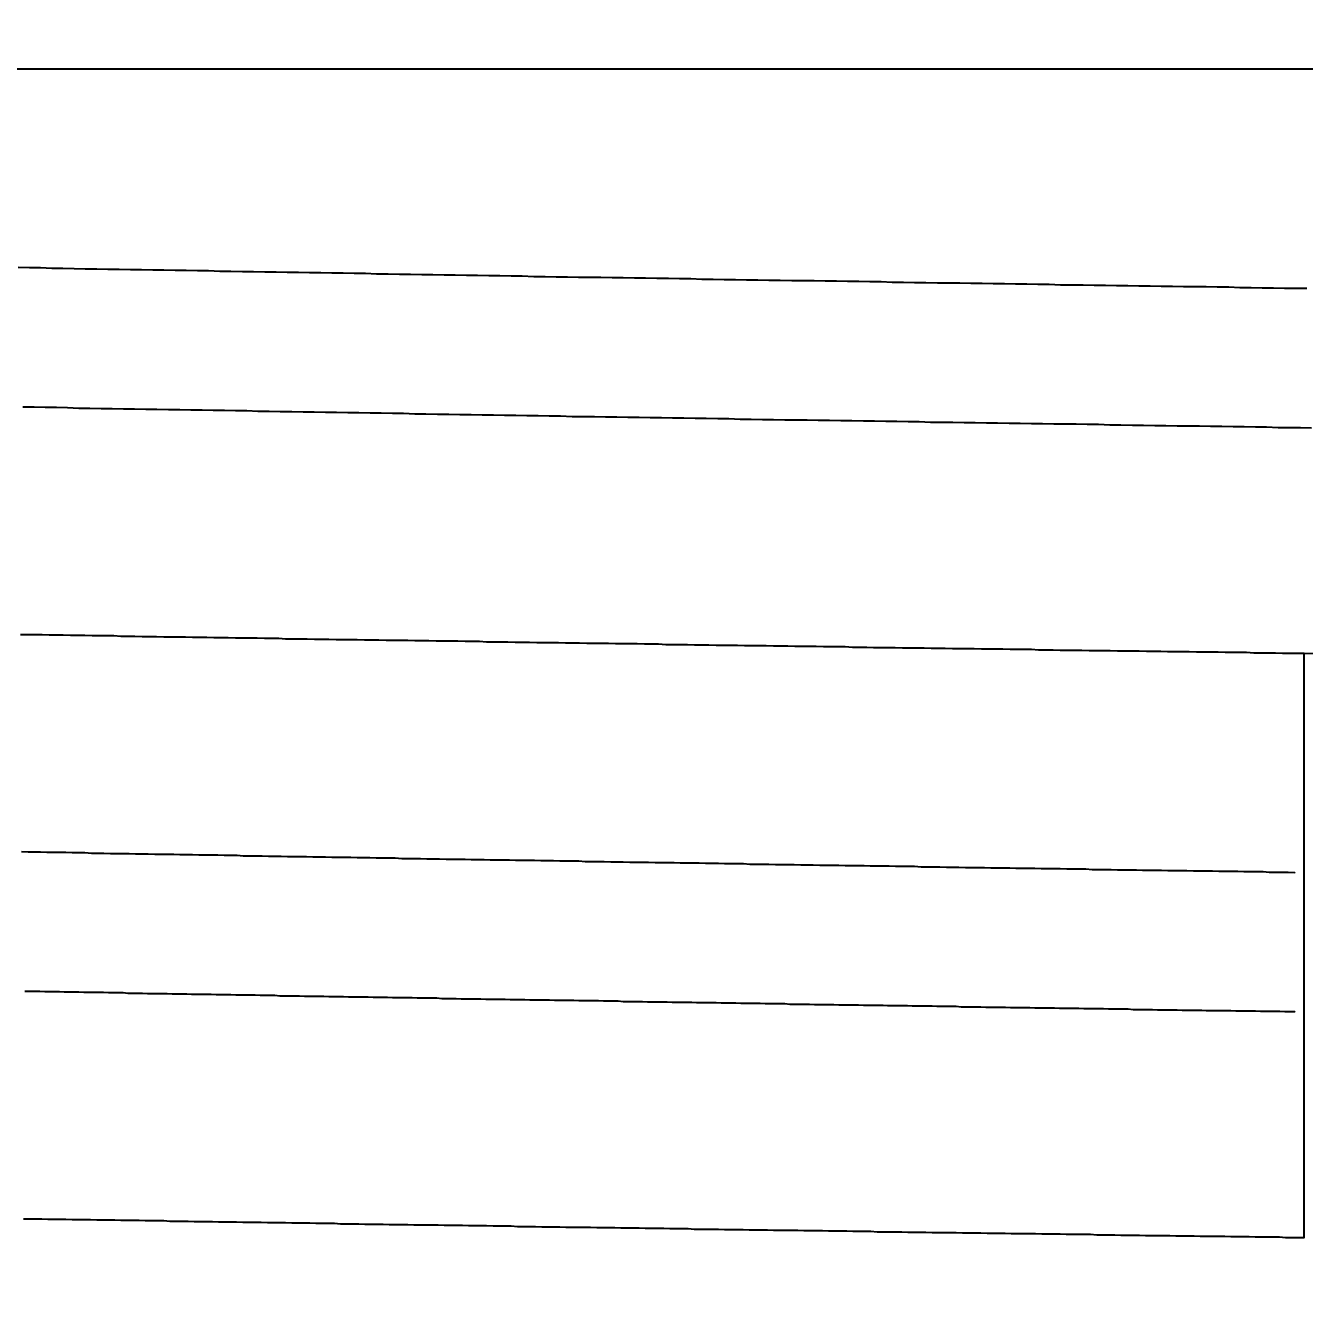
# Model space of a CAD drawing. Header units: millimetres. Extents: x 0 to 5600, y -67 to 2530.
# Drawn here: x 4132.578 to 4135.949, y 1493.225 to 1496.619 of the extents above; entities that cross this region are included whole.
import ezdxf

# ---------------------------------------------------------------- set-up
doc = ezdxf.new("R2010")
doc.units = ezdxf.units.MM
doc.layers.add('내부선 및 부속', color=4, linetype='Continuous')
doc.layers.add('치수선', color=7, linetype='Continuous')
doc.styles.add('____', font='')
doc.styles.get('____').set_extended_font_data('굴림')
doc.dimstyles.new('MSADIM', dxfattribs={"dimtxt": 33, "dimasz": 17, "dimexe": 10, "dimexo": 7.5, "dimgap": 10, "dimtad": 0, "dimtih": 1, "dimtoh": 1, "dimdec": 0, "dimzin": 1, "dimdsep": 46, "dimtxsty": '____', "dimcen": 11.25, "dimadec": 0, "dimazin": 0, "dimtfac": 1, "dimtdec": 0, "dimtix": 1, "dimtmove": 0, "dimatfit": 3, "dimfxl": 1, "dimtolj": 1, "dimtzin": 1, "dimarcsym": 0})

# ---------------------------------------------------------------- blocks, each defined once
blk = doc.blocks.new('*D6')
at = {"layer": '치수선', "color": 0, "linetype": 'Continuous', "lineweight": -2, "transparency": 16777216}
for p, q in [((4756.2135, 1571.0221), (4756.2135, 1227.9146)), ((4056.2135, 1376.0221), (4056.2135, 1227.9146)), ((4073.2135, 1237.9146), (4369.083, 1237.9146)), ((4739.2135, 1237.9146), (4443.344, 1237.9146))]:
    blk.add_line(p, q, dxfattribs=at)
at = {"layer": '치수선', "color": 0, "linetype": 'Continuous', "transparency": 16777216}
for points in [[(4073.2135, 1240.7479), (4073.2135, 1235.0813), (4056.2135, 1237.9146)], [(4739.2135, 1240.7479), (4739.2135, 1235.0813), (4756.2135, 1237.9146)]]:
    blk.add_solid(points, dxfattribs=at)
at = {"layer": '치수선', "color": 0, "linetype": 'Continuous', "transparency": 16777216, "insert": (4406.2135, 1237.9146), "char_height": 25, "attachment_point": 5, "style": '____'}
blk.add_mtext('\\A1;700', dxfattribs=at)

msp = doc.modelspace()

# ---------------------------------------------------------------- linework, layer by layer
at = {"layer": '내부선 및 부속', "linetype": 'Continuous'}
for p, q in [((4167.1123, 1496.5045), (4125.3147, 1496.5045)), ((4135.948, 1493.4248), (4135.948, 1494.9647))]:
    msp.add_line(p, q, dxfattribs=at)
at = {"layer": '내부선 및 부속', "linetype": 'Continuous', "flags": 128}
for points in [[(4132.5584, 1495.9821), (4132.5884, 1495.9811), (4132.6174, 1495.9811), (4132.6474, 1495.9801), (4132.6764, 1495.9801), (4132.7064, 1495.9791), (4132.7354, 1495.9781), (4132.7654, 1495.9781), (4132.7654, 1495.9781), (4132.7944, 1495.9771), (4132.8244, 1495.9771), (4132.8544, 1495.9761), (4132.8834, 1495.9761), (4132.9134, 1495.9751), (4132.9424, 1495.9751), (4132.9724, 1495.9741), (4133.0014, 1495.9741), (4133.0314, 1495.9731), (4133.0604, 1495.9731), (4133.0904, 1495.9721), (4133.1194, 1495.9721), (4133.1494, 1495.9711), (4133.1784, 1495.9711), (4133.2084, 1495.9701), (4133.2384, 1495.9701), (4133.2674, 1495.9691), (4133.2974, 1495.9691), (4133.3264, 1495.9681), (4133.3564, 1495.9681), (4133.3854, 1495.9671), (4133.4154, 1495.9671), (4133.4444, 1495.9661), (4133.4744, 1495.9661), (4133.5034, 1495.9651), (4133.5334, 1495.9651), (4133.5634, 1495.9641), (4133.5924, 1495.9641), (4133.6224, 1495.9631), (4133.6514, 1495.9631), (4133.6814, 1495.9621), (4133.7104, 1495.9621), (4133.7404, 1495.9611), (4133.7694, 1495.9611), (4133.7994, 1495.9601), (4133.8284, 1495.9601), (4133.8584, 1495.9591), (4133.8874, 1495.9591), (4133.9174, 1495.9581), (4133.9474, 1495.9581), (4133.9764, 1495.9571), (4134.0064, 1495.9571), (4134.0354, 1495.9561), (4134.0654, 1495.9561), (4134.0944, 1495.9561), (4134.1244, 1495.9551), (4134.1534, 1495.9551), (4134.1834, 1495.9541), (4134.2124, 1495.9541), (4134.2424, 1495.9531), (4134.2724, 1495.9531), (4134.3014, 1495.9521), (4134.3314, 1495.9521), (4134.3604, 1495.9511), (4134.3904, 1495.9511), (4134.4194, 1495.9501), (4134.4494, 1495.9501), (4134.4784, 1495.9491), (4134.5084, 1495.9491), (4134.5374, 1495.9481), (4134.5674, 1495.9481), (4134.5974, 1495.9471), (4134.6264, 1495.9471), (4134.6564, 1495.9471), (4134.6854, 1495.9461), (4134.7154, 1495.9461), (4134.7444, 1495.9451), (4134.7744, 1495.9451), (4134.8034, 1495.9441), (4134.8334, 1495.9441), (4134.8624, 1495.9431), (4134.8924, 1495.9431), (4134.9214, 1495.9421), (4134.9514, 1495.9421), (4134.9814, 1495.9411), (4135.0104, 1495.9411), (4135.0404, 1495.9411), (4135.0694, 1495.9401), (4135.0994, 1495.9401), (4135.1284, 1495.9391), (4135.1584, 1495.9391), (4135.1874, 1495.9381), (4135.2174, 1495.9381), (4135.2464, 1495.9371), (4135.2764, 1495.9371), (4135.3064, 1495.9361), (4135.3354, 1495.9361), (4135.3654, 1495.9361), (4135.3944, 1495.9351), (4135.4244, 1495.9351), (4135.4534, 1495.9341), (4135.4834, 1495.9341), (4135.5124, 1495.9331), (4135.5424, 1495.9331), (4135.5714, 1495.9321), (4135.6014, 1495.9321), (4135.6304, 1495.9311), (4135.6604, 1495.9311), (4135.6904, 1495.9311), (4135.7194, 1495.9301), (4135.7194, 1495.9301), (4135.7494, 1495.9301), (4135.7784, 1495.9291), (4135.8084, 1495.9291), (4135.8374, 1495.9281), (4135.8674, 1495.9281), (4135.8964, 1495.9271), (4135.9264, 1495.9271), (4135.9554, 1495.9271)], [(4132.5704, 1495.6141), (4132.6004, 1495.6141), (4132.6294, 1495.6131), (4132.6594, 1495.6131), (4132.6884, 1495.6121), (4132.7184, 1495.6111), (4132.7474, 1495.6111), (4132.7474, 1495.6111), (4132.7774, 1495.6101), (4132.8064, 1495.6101), (4132.8364, 1495.6091), (4132.8654, 1495.6091), (4132.8954, 1495.6081), (4132.9244, 1495.6081), (4132.9544, 1495.6071), (4132.9844, 1495.6071), (4133.0134, 1495.6061), (4133.0434, 1495.6061), (4133.0724, 1495.6051), (4133.1024, 1495.6051), (4133.1314, 1495.6041), (4133.1614, 1495.6041), (4133.1904, 1495.6031), (4133.2204, 1495.6031), (4133.2494, 1495.6021), (4133.2794, 1495.6021), (4133.3094, 1495.6011), (4133.3384, 1495.6011), (4133.3684, 1495.6001), (4133.3974, 1495.6001), (4133.4274, 1495.5991), (4133.4564, 1495.5991), (4133.4864, 1495.5981), (4133.5154, 1495.5981), (4133.5454, 1495.5971), (4133.5744, 1495.5971), (4133.6044, 1495.5961), (4133.6334, 1495.5961), (4133.6634, 1495.5951), (4133.6934, 1495.5951), (4133.7224, 1495.5941), (4133.7524, 1495.5941), (4133.7814, 1495.5931), (4133.8114, 1495.5931), (4133.8404, 1495.5921), (4133.8704, 1495.5921), (4133.8994, 1495.5911), (4133.9294, 1495.5911), (4133.9584, 1495.5901), (4133.9884, 1495.5901), (4134.0184, 1495.5891), (4134.0474, 1495.5891), (4134.0774, 1495.5891), (4134.1064, 1495.5881), (4134.1364, 1495.5881), (4134.1654, 1495.5871), (4134.1954, 1495.5871), (4134.2244, 1495.5861), (4134.2544, 1495.5861), (4134.2834, 1495.5851), (4134.3134, 1495.5851), (4134.3434, 1495.5841), (4134.3724, 1495.5841), (4134.4024, 1495.5831), (4134.4314, 1495.5831), (4134.4614, 1495.5821), (4134.4904, 1495.5821), (4134.5204, 1495.5811), (4134.5494, 1495.5811), (4134.5794, 1495.5801), (4134.6084, 1495.5801), (4134.6384, 1495.5801), (4134.6674, 1495.5791), (4134.6974, 1495.5791), (4134.7274, 1495.5781), (4134.7564, 1495.5781), (4134.7864, 1495.5771), (4134.8154, 1495.5771), (4134.8454, 1495.5761), (4134.8744, 1495.5761), (4134.9044, 1495.5751), (4134.9334, 1495.5751), (4134.9634, 1495.5741), (4134.9924, 1495.5741), (4135.0224, 1495.5741), (4135.0524, 1495.5731), (4135.0814, 1495.5731), (4135.1114, 1495.5721), (4135.1404, 1495.5721), (4135.1704, 1495.5711), (4135.1994, 1495.5711), (4135.2294, 1495.5701), (4135.2584, 1495.5701), (4135.2884, 1495.5691), (4135.3174, 1495.5691), (4135.3474, 1495.5691), (4135.3764, 1495.5681), (4135.4064, 1495.5681), (4135.4364, 1495.5671), (4135.4654, 1495.5671), (4135.4954, 1495.5661), (4135.5244, 1495.5661), (4135.5544, 1495.5651), (4135.5834, 1495.5651), (4135.6134, 1495.5641), (4135.6424, 1495.5641), (4135.6724, 1495.5641), (4135.7014, 1495.5631), (4135.7014, 1495.5631), (4135.7314, 1495.5631), (4135.7614, 1495.5621), (4135.7904, 1495.5621), (4135.8204, 1495.5611), (4135.8494, 1495.5611), (4135.8794, 1495.5601), (4135.9084, 1495.5601), (4135.9384, 1495.5601), (4135.9674, 1495.5591)], [(4132.5644, 1495.0141), (4132.5834, 1495.0141), (4132.6024, 1495.0141), (4132.6214, 1495.0141), (4132.6404, 1495.0131), (4132.6594, 1495.0131), (4132.6774, 1495.0131), (4132.6964, 1495.0121), (4132.7154, 1495.0121), (4132.7344, 1495.0121), (4132.7534, 1495.0111), (4132.7724, 1495.0111), (4132.7914, 1495.0111), (4132.8104, 1495.0111), (4132.8294, 1495.0101), (4132.8484, 1495.0101), (4132.8664, 1495.0101), (4132.8854, 1495.0091), (4132.9044, 1495.0091), (4132.9234, 1495.0091), (4132.9424, 1495.0081), (4132.9614, 1495.0081), (4132.9804, 1495.0081), (4132.9994, 1495.0081), (4133.0184, 1495.0071), (4133.0374, 1495.0071), (4133.0554, 1495.0071), (4133.0744, 1495.0061), (4133.0934, 1495.0061), (4133.1124, 1495.0061), (4133.1314, 1495.0051), (4133.1504, 1495.0051), (4133.1694, 1495.0051), (4133.1884, 1495.0051), (4133.2074, 1495.0041), (4133.2264, 1495.0041), (4133.2454, 1495.0041), (4133.2454, 1495.0041), (4133.2634, 1495.0031), (4133.2824, 1495.0031), (4133.3014, 1495.0031), (4133.3204, 1495.0031), (4133.3394, 1495.0021), (4133.3584, 1495.0021), (4133.3774, 1495.0021), (4133.3964, 1495.0011), (4133.4154, 1495.0011), (4133.4344, 1495.0011), (4133.4524, 1495.0011), (4133.4714, 1495.0001), (4133.4904, 1495.0001), (4133.5094, 1495.0001), (4133.5284, 1494.9991), (4133.5474, 1494.9991), (4133.5664, 1494.9991), (4133.5854, 1494.9991), (4133.6044, 1494.9981), (4133.6234, 1494.9981), (4133.6414, 1494.9981), (4133.6604, 1494.9971), (4133.6794, 1494.9971), (4133.6984, 1494.9971), (4133.7174, 1494.9971), (4133.7364, 1494.9961), (4133.7554, 1494.9961), (4133.7744, 1494.9961), (4133.7934, 1494.9951), (4133.8124, 1494.9951), (4133.8304, 1494.9951), (4133.8494, 1494.9951), (4133.8684, 1494.9941), (4133.8874, 1494.9941), (4133.9064, 1494.9941), (4133.9254, 1494.9931), (4133.9444, 1494.9931), (4133.9634, 1494.9931), (4133.9824, 1494.9931), (4134.0014, 1494.9921), (4134.0204, 1494.9921), (4134.0384, 1494.9921), (4134.0574, 1494.9911), (4134.0764, 1494.9911), (4134.0954, 1494.9911), (4134.1144, 1494.9911), (4134.1334, 1494.9901), (4134.1524, 1494.9901), (4134.1714, 1494.9901), (4134.1904, 1494.9901), (4134.2094, 1494.9891), (4134.2274, 1494.9891), (4134.2464, 1494.9891), (4134.2654, 1494.9881), (4134.2844, 1494.9881), (4134.3034, 1494.9881), (4134.3224, 1494.9881), (4134.3414, 1494.9871), (4134.3604, 1494.9871), (4134.3794, 1494.9871), (4134.3984, 1494.9861), (4134.4164, 1494.9861), (4134.4354, 1494.9861), (4134.4544, 1494.9861), (4134.4734, 1494.9851), (4134.4924, 1494.9851), (4134.5114, 1494.9851), (4134.5304, 1494.9851), (4134.5494, 1494.9841), (4134.5684, 1494.9841), (4134.5874, 1494.9841), (4134.6054, 1494.9831), (4134.6244, 1494.9831), (4134.6434, 1494.9831), (4134.6624, 1494.9831), (4134.6814, 1494.9821), (4134.7004, 1494.9821), (4134.7194, 1494.9821), (4134.7384, 1494.9821), (4134.7574, 1494.9811), (4134.7764, 1494.9811), (4134.7954, 1494.9811), (4134.8134, 1494.9801), (4134.8324, 1494.9801), (4134.8514, 1494.9801), (4134.8704, 1494.9801), (4134.8894, 1494.9791), (4134.9084, 1494.9791), (4134.9274, 1494.9791), (4134.9464, 1494.9791), (4134.9654, 1494.9781), (4134.9844, 1494.9781), (4135.0024, 1494.9781), (4135.0214, 1494.9771), (4135.0404, 1494.9771), (4135.0594, 1494.9771), (4135.0784, 1494.9771), (4135.0974, 1494.9761), (4135.1164, 1494.9761), (4135.1354, 1494.9761), (4135.1354, 1494.9761), (4135.1544, 1494.9761), (4135.1734, 1494.9751), (4135.1914, 1494.9751), (4135.2104, 1494.9751), (4135.2294, 1494.9751), (4135.2484, 1494.9741), (4135.2674, 1494.9741), (4135.2864, 1494.9741), (4135.3054, 1494.9731), (4135.3244, 1494.9731), (4135.3434, 1494.9731), (4135.3624, 1494.9731), (4135.3814, 1494.9721), (4135.3994, 1494.9721), (4135.4184, 1494.9721), (4135.4374, 1494.9721), (4135.4564, 1494.9711), (4135.4754, 1494.9711), (4135.4944, 1494.9711), (4135.5134, 1494.9711), (4135.5324, 1494.9701), (4135.5514, 1494.9701), (4135.5704, 1494.9701), (4135.5884, 1494.9691), (4135.6074, 1494.9691), (4135.6264, 1494.9691), (4135.6454, 1494.9691), (4135.6644, 1494.9681), (4135.6834, 1494.9681), (4135.7024, 1494.9681), (4135.7214, 1494.9681), (4135.7404, 1494.9671), (4135.7594, 1494.9671), (4135.7774, 1494.9671), (4135.7964, 1494.9671), (4135.8154, 1494.9661), (4135.8344, 1494.9661), (4135.8534, 1494.9661), (4135.8724, 1494.9661), (4135.8914, 1494.9651), (4135.9104, 1494.9651), (4135.9294, 1494.9651), (4135.9484, 1494.9651), (4135.9484, 1494.9651)], [(4132.5674, 1494.4421), (4132.5844, 1494.4411), (4132.6004, 1494.4411), (4132.6174, 1494.4411), (4132.6344, 1494.4401), (4132.6504, 1494.4401), (4132.6674, 1494.4401), (4132.6844, 1494.4401), (4132.7004, 1494.4391), (4132.7174, 1494.4391), (4132.7344, 1494.4391), (4132.7514, 1494.4381), (4132.7674, 1494.4381), (4132.7844, 1494.4381), (4132.8014, 1494.4371), (4132.8174, 1494.4371), (4132.8344, 1494.4371), (4132.8514, 1494.4371), (4132.8674, 1494.4361), (4132.8844, 1494.4361), (4132.9014, 1494.4361), (4132.9184, 1494.4351), (4132.9344, 1494.4351), (4132.9514, 1494.4351), (4132.9684, 1494.4351), (4132.9844, 1494.4341), (4133.0014, 1494.4341), (4133.0184, 1494.4341), (4133.0344, 1494.4331), (4133.0514, 1494.4331), (4133.0684, 1494.4331), (4133.0844, 1494.4331), (4133.1014, 1494.4321), (4133.1184, 1494.4321), (4133.1354, 1494.4321), (4133.1514, 1494.4311), (4133.1684, 1494.4311), (4133.1854, 1494.4311), (4133.2014, 1494.4311), (4133.2184, 1494.4301), (4133.2354, 1494.4301), (4133.2514, 1494.4301), (4133.2684, 1494.4291), (4133.2854, 1494.4291), (4133.3024, 1494.4291), (4133.3184, 1494.4291), (4133.3354, 1494.4281), (4133.3524, 1494.4281), (4133.3684, 1494.4281), (4133.3854, 1494.4271), (4133.4024, 1494.4271), (4133.4184, 1494.4271), (4133.4354, 1494.4271), (4133.4524, 1494.4261), (4133.4694, 1494.4261), (4133.4854, 1494.4261), (4133.5024, 1494.4251), (4133.5194, 1494.4251), (4133.5354, 1494.4251), (4133.5354, 1494.4251), (4133.5524, 1494.4251), (4133.5694, 1494.4241), (4133.5854, 1494.4241), (4133.6024, 1494.4241), (4133.6194, 1494.4241), (4133.6354, 1494.4231), (4133.6524, 1494.4231), (4133.6694, 1494.4231), (4133.6864, 1494.4221), (4133.7024, 1494.4221), (4133.7194, 1494.4221), (4133.7364, 1494.4221), (4133.7524, 1494.4211), (4133.7694, 1494.4211), (4133.7864, 1494.4211), (4133.8024, 1494.4201), (4133.8194, 1494.4201), (4133.8364, 1494.4201), (4133.8534, 1494.4201), (4133.8694, 1494.4191), (4133.8864, 1494.4191), (4133.9034, 1494.4191), (4133.9194, 1494.4191), (4133.9364, 1494.4181), (4133.9534, 1494.4181), (4133.9694, 1494.4181), (4133.9864, 1494.4171), (4134.0034, 1494.4171), (4134.0204, 1494.4171), (4134.0364, 1494.4171), (4134.0534, 1494.4161), (4134.0704, 1494.4161), (4134.0864, 1494.4161), (4134.1034, 1494.4161), (4134.1204, 1494.4151), (4134.1364, 1494.4151), (4134.1534, 1494.4151), (4134.1704, 1494.4141), (4134.1874, 1494.4141), (4134.2034, 1494.4141), (4134.2204, 1494.4141), (4134.2374, 1494.4131), (4134.2534, 1494.4131), (4134.2704, 1494.4131), (4134.2874, 1494.4131), (4134.3034, 1494.4121), (4134.3204, 1494.4121), (4134.3374, 1494.4121), (4134.3534, 1494.4121), (4134.3704, 1494.4111), (4134.3874, 1494.4111), (4134.4044, 1494.4111), (4134.4204, 1494.4101), (4134.4374, 1494.4101), (4134.4544, 1494.4101), (4134.4704, 1494.4101), (4134.4874, 1494.4091), (4134.5044, 1494.4091), (4134.5204, 1494.4091), (4134.5374, 1494.4091), (4134.5544, 1494.4081), (4134.5714, 1494.4081), (4134.5874, 1494.4081), (4134.6044, 1494.4081), (4134.6214, 1494.4071), (4134.6374, 1494.4071), (4134.6544, 1494.4071), (4134.6714, 1494.4061), (4134.6874, 1494.4061), (4134.7044, 1494.4061), (4134.7214, 1494.4061), (4134.7384, 1494.4051), (4134.7544, 1494.4051), (4134.7714, 1494.4051), (4134.7884, 1494.4051), (4134.8044, 1494.4041), (4134.8214, 1494.4041), (4134.8384, 1494.4041), (4134.8544, 1494.4041), (4134.8714, 1494.4031), (4134.8884, 1494.4031), (4134.9054, 1494.4031), (4134.9214, 1494.4031), (4134.9384, 1494.4021), (4134.9554, 1494.4021), (4134.9714, 1494.4021), (4134.9884, 1494.4021), (4135.0054, 1494.4011), (4135.0214, 1494.4011), (4135.0384, 1494.4011), (4135.0554, 1494.4001), (4135.0714, 1494.4001), (4135.0884, 1494.4001), (4135.1054, 1494.4001), (4135.1224, 1494.3991), (4135.1384, 1494.3991), (4135.1554, 1494.3991), (4135.1724, 1494.3991), (4135.1884, 1494.3981), (4135.2054, 1494.3981), (4135.2054, 1494.3981), (4135.2224, 1494.3981), (4135.2384, 1494.3981), (4135.2554, 1494.3971), (4135.2724, 1494.3971), (4135.2894, 1494.3971), (4135.3054, 1494.3971), (4135.3224, 1494.3961), (4135.3394, 1494.3961), (4135.3554, 1494.3961), (4135.3724, 1494.3961), (4135.3894, 1494.3951), (4135.4054, 1494.3951), (4135.4224, 1494.3951), (4135.4394, 1494.3951), (4135.4564, 1494.3941), (4135.4724, 1494.3941), (4135.4894, 1494.3941), (4135.5064, 1494.3941), (4135.5224, 1494.3931), (4135.5394, 1494.3931), (4135.5564, 1494.3931), (4135.5724, 1494.3931), (4135.5894, 1494.3921), (4135.6064, 1494.3921), (4135.6234, 1494.3921), (4135.6394, 1494.3921), (4135.6564, 1494.3911), (4135.6734, 1494.3911), (4135.6894, 1494.3911), (4135.7064, 1494.3911), (4135.7234, 1494.3901), (4135.7394, 1494.3901), (4135.7564, 1494.3901), (4135.7734, 1494.3901), (4135.7894, 1494.3891), (4135.8064, 1494.3891), (4135.8234, 1494.3891), (4135.8404, 1494.3891), (4135.8564, 1494.3881), (4135.8734, 1494.3881), (4135.8904, 1494.3881), (4135.9064, 1494.3881), (4135.9234, 1494.3871), (4135.9234, 1494.3871)], [(4132.5764, 1494.0741), (4132.5894, 1494.0741), (4132.6024, 1494.0741), (4132.6154, 1494.0741), (4132.6284, 1494.0731), (4132.6414, 1494.0731), (4132.6544, 1494.0731), (4132.6674, 1494.0731), (4132.6794, 1494.0721), (4132.6924, 1494.0721), (4132.7054, 1494.0721), (4132.7184, 1494.0721), (4132.7314, 1494.0711), (4132.7444, 1494.0711), (4132.7574, 1494.0711), (4132.7704, 1494.0711), (4132.7834, 1494.0711), (4132.7964, 1494.0701), (4132.8094, 1494.0701), (4132.8224, 1494.0701), (4132.8354, 1494.0701), (4132.8474, 1494.0691), (4132.8604, 1494.0691), (4132.8734, 1494.0691), (4132.8864, 1494.0691), (4132.8994, 1494.0681), (4132.9124, 1494.0681), (4132.9254, 1494.0681), (4132.9384, 1494.0681), (4132.9514, 1494.0681), (4132.9644, 1494.0671), (4132.9774, 1494.0671), (4132.9904, 1494.0671), (4133.0034, 1494.0671), (4133.0154, 1494.0661), (4133.0284, 1494.0661), (4133.0414, 1494.0661), (4133.0544, 1494.0661), (4133.0674, 1494.0661), (4133.0804, 1494.0651), (4133.0934, 1494.0651), (4133.1064, 1494.0651), (4133.1194, 1494.0651), (4133.1324, 1494.0641), (4133.1454, 1494.0641), (4133.1584, 1494.0641), (4133.1714, 1494.0641), (4133.1834, 1494.0641), (4133.1964, 1494.0631), (4133.2094, 1494.0631), (4133.2224, 1494.0631), (4133.2354, 1494.0631), (4133.2484, 1494.0621), (4133.2614, 1494.0621), (4133.2744, 1494.0621), (4133.2874, 1494.0621), (4133.3004, 1494.0621), (4133.3004, 1494.0621), (4133.3134, 1494.0611), (4133.3264, 1494.0611), (4133.3394, 1494.0611), (4133.3514, 1494.0611), (4133.3644, 1494.0611), (4133.3774, 1494.0601), (4133.3904, 1494.0601), (4133.4034, 1494.0601), (4133.4164, 1494.0601), (4133.4294, 1494.0591), (4133.4424, 1494.0591), (4133.4554, 1494.0591), (4133.4684, 1494.0591), (4133.4814, 1494.0591), (4133.4944, 1494.0581), (4133.5074, 1494.0581), (4133.5194, 1494.0581), (4133.5324, 1494.0581), (4133.5454, 1494.0571), (4133.5584, 1494.0571), (4133.5714, 1494.0571), (4133.5844, 1494.0571), (4133.5974, 1494.0571), (4133.6104, 1494.0561), (4133.6234, 1494.0561), (4133.6364, 1494.0561), (4133.6494, 1494.0561), (4133.6624, 1494.0561), (4133.6754, 1494.0551), (4133.6874, 1494.0551), (4133.7004, 1494.0551), (4133.7134, 1494.0551), (4133.7264, 1494.0541), (4133.7394, 1494.0541), (4133.7524, 1494.0541), (4133.7654, 1494.0541), (4133.7784, 1494.0541), (4133.7914, 1494.0531), (4133.8044, 1494.0531), (4133.8174, 1494.0531), (4133.8304, 1494.0531), (4133.8424, 1494.0531), (4133.8554, 1494.0521), (4133.8684, 1494.0521), (4133.8814, 1494.0521), (4133.8944, 1494.0521), (4133.9074, 1494.0511), (4133.9204, 1494.0511), (4133.9334, 1494.0511), (4133.9464, 1494.0511), (4133.9594, 1494.0511), (4133.9724, 1494.0501), (4133.9854, 1494.0501), (4133.9984, 1494.0501), (4134.0104, 1494.0501), (4134.0234, 1494.0501), (4134.0364, 1494.0491), (4134.0494, 1494.0491), (4134.0624, 1494.0491), (4134.0754, 1494.0491), (4134.0884, 1494.0491), (4134.1014, 1494.0481), (4134.1144, 1494.0481), (4134.1274, 1494.0481), (4134.1404, 1494.0481), (4134.1534, 1494.0471), (4134.1664, 1494.0471), (4134.1784, 1494.0471), (4134.1914, 1494.0471), (4134.2044, 1494.0471), (4134.2174, 1494.0461), (4134.2304, 1494.0461), (4134.2434, 1494.0461), (4134.2564, 1494.0461), (4134.2694, 1494.0461), (4134.2824, 1494.0451), (4134.2954, 1494.0451), (4134.3084, 1494.0451), (4134.3214, 1494.0451), (4134.3344, 1494.0451), (4134.3464, 1494.0441), (4134.3594, 1494.0441), (4134.3724, 1494.0441), (4134.3854, 1494.0441), (4134.3984, 1494.0441), (4134.4114, 1494.0431), (4134.4244, 1494.0431), (4134.4374, 1494.0431), (4134.4504, 1494.0431), (4134.4634, 1494.0421), (4134.4764, 1494.0421), (4134.4894, 1494.0421), (4134.5024, 1494.0421), (4134.5144, 1494.0421), (4134.5274, 1494.0411), (4134.5404, 1494.0411), (4134.5534, 1494.0411), (4134.5664, 1494.0411), (4134.5794, 1494.0411), (4134.5924, 1494.0401), (4134.5924, 1494.0401), (4134.6054, 1494.0401), (4134.6184, 1494.0401), (4134.6314, 1494.0401), (4134.6444, 1494.0401), (4134.6574, 1494.0391), (4134.6704, 1494.0391), (4134.6824, 1494.0391), (4134.6954, 1494.0391), (4134.7084, 1494.0391), (4134.7214, 1494.0381), (4134.7344, 1494.0381), (4134.7474, 1494.0381), (4134.7604, 1494.0381), (4134.7734, 1494.0381), (4134.7864, 1494.0371), (4134.7994, 1494.0371), (4134.8124, 1494.0371), (4134.8254, 1494.0371), (4134.8384, 1494.0371), (4134.8504, 1494.0361), (4134.8634, 1494.0361), (4134.8764, 1494.0361), (4134.8894, 1494.0361), (4134.9024, 1494.0361), (4134.9154, 1494.0351), (4134.9284, 1494.0351), (4134.9414, 1494.0351), (4134.9544, 1494.0351), (4134.9674, 1494.0351), (4134.9804, 1494.0341), (4134.9934, 1494.0341), (4135.0064, 1494.0341), (4135.0184, 1494.0341), (4135.0314, 1494.0341), (4135.0444, 1494.0331), (4135.0574, 1494.0331), (4135.0704, 1494.0331), (4135.0834, 1494.0331), (4135.0964, 1494.0331), (4135.1094, 1494.0321), (4135.1224, 1494.0321), (4135.1354, 1494.0321), (4135.1484, 1494.0321), (4135.1614, 1494.0321), (4135.1744, 1494.0311), (4135.1864, 1494.0311), (4135.1994, 1494.0311), (4135.2124, 1494.0311), (4135.2254, 1494.0311), (4135.2384, 1494.0301), (4135.2514, 1494.0301), (4135.2644, 1494.0301), (4135.2774, 1494.0301), (4135.2904, 1494.0301), (4135.3034, 1494.0291), (4135.3164, 1494.0291), (4135.3294, 1494.0291), (4135.3424, 1494.0291), (4135.3544, 1494.0291), (4135.3674, 1494.0281), (4135.3804, 1494.0281), (4135.3934, 1494.0281), (4135.4064, 1494.0281), (4135.4194, 1494.0281), (4135.4324, 1494.0271), (4135.4454, 1494.0271), (4135.4584, 1494.0271), (4135.4714, 1494.0271), (4135.4844, 1494.0271), (4135.4974, 1494.0261), (4135.5104, 1494.0261), (4135.5224, 1494.0261), (4135.5354, 1494.0261), (4135.5484, 1494.0261), (4135.5614, 1494.0251), (4135.5744, 1494.0251), (4135.5874, 1494.0251), (4135.6004, 1494.0251), (4135.6134, 1494.0251), (4135.6264, 1494.0241), (4135.6394, 1494.0241), (4135.6524, 1494.0241), (4135.6654, 1494.0241), (4135.6784, 1494.0241), (4135.6904, 1494.0231), (4135.7034, 1494.0231), (4135.7164, 1494.0231), (4135.7294, 1494.0231), (4135.7424, 1494.0231), (4135.7554, 1494.0231), (4135.7684, 1494.0221), (4135.7814, 1494.0221), (4135.7944, 1494.0221), (4135.8074, 1494.0221), (4135.8204, 1494.0221), (4135.8334, 1494.0211), (4135.8464, 1494.0211), (4135.8584, 1494.0211), (4135.8714, 1494.0211), (4135.8844, 1494.0211), (4135.8844, 1494.0211), (4135.8974, 1494.0201), (4135.9104, 1494.0201), (4135.9234, 1494.0201), (4135.9234, 1494.0201)], [(4132.5724, 1493.4741), (4132.5884, 1493.4741), (4132.6044, 1493.4741), (4132.6204, 1493.4741), (4132.6364, 1493.4731), (4132.6524, 1493.4731), (4132.6684, 1493.4731), (4132.6844, 1493.4731), (4132.7004, 1493.4721), (4132.7164, 1493.4721), (4132.7334, 1493.4721), (4132.7494, 1493.4721), (4132.7654, 1493.4711), (4132.7814, 1493.4711), (4132.7974, 1493.4711), (4132.8134, 1493.4711), (4132.8294, 1493.4701), (4132.8454, 1493.4701), (4132.8614, 1493.4701), (4132.8774, 1493.4701), (4132.8934, 1493.4691), (4132.9094, 1493.4691), (4132.9254, 1493.4691), (4132.9424, 1493.4691), (4132.9584, 1493.4681), (4132.9744, 1493.4681), (4132.9904, 1493.4681), (4133.0064, 1493.4681), (4133.0224, 1493.4671), (4133.0384, 1493.4671), (4133.0544, 1493.4671), (4133.0704, 1493.4671), (4133.0864, 1493.4661), (4133.1024, 1493.4661), (4133.1184, 1493.4661), (4133.1344, 1493.4661), (4133.1504, 1493.4651), (4133.1674, 1493.4651), (4133.1834, 1493.4651), (4133.1994, 1493.4651), (4133.2154, 1493.4641), (4133.2314, 1493.4641), (4133.2474, 1493.4641), (4133.2634, 1493.4641), (4133.2794, 1493.4631), (4133.2954, 1493.4631), (4133.3114, 1493.4631), (4133.3274, 1493.4631), (4133.3434, 1493.4621), (4133.3594, 1493.4621), (4133.3764, 1493.4621), (4133.3924, 1493.4621), (4133.4084, 1493.4611), (4133.4244, 1493.4611), (4133.4404, 1493.4611), (4133.4564, 1493.4611), (4133.4724, 1493.4601), (4133.4884, 1493.4601), (4133.5044, 1493.4601), (4133.5204, 1493.4601), (4133.5364, 1493.4591), (4133.5524, 1493.4591), (4133.5684, 1493.4591), (4133.5854, 1493.4591), (4133.6014, 1493.4581), (4133.6174, 1493.4581), (4133.6334, 1493.4581), (4133.6494, 1493.4581), (4133.6654, 1493.4581), (4133.6814, 1493.4571), (4133.6974, 1493.4571), (4133.7134, 1493.4571), (4133.7134, 1493.4571), (4133.7294, 1493.4571), (4133.7454, 1493.4561), (4133.7614, 1493.4561), (4133.7774, 1493.4561), (4133.7934, 1493.4561), (4133.8104, 1493.4551), (4133.8264, 1493.4551), (4133.8424, 1493.4551), (4133.8584, 1493.4551), (4133.8744, 1493.4541), (4133.8904, 1493.4541), (4133.9064, 1493.4541), (4133.9224, 1493.4541), (4133.9384, 1493.4531), (4133.9544, 1493.4531), (4133.9704, 1493.4531), (4133.9864, 1493.4531), (4134.0024, 1493.4521), (4134.0194, 1493.4521), (4134.0354, 1493.4521), (4134.0514, 1493.4521), (4134.0674, 1493.4521), (4134.0834, 1493.4511), (4134.0994, 1493.4511), (4134.1154, 1493.4511), (4134.1314, 1493.4511), (4134.1474, 1493.4501), (4134.1634, 1493.4501), (4134.1794, 1493.4501), (4134.1954, 1493.4501), (4134.2114, 1493.4491), (4134.2284, 1493.4491), (4134.2444, 1493.4491), (4134.2604, 1493.4491), (4134.2764, 1493.4481), (4134.2924, 1493.4481), (4134.3084, 1493.4481), (4134.3244, 1493.4481), (4134.3404, 1493.4471), (4134.3564, 1493.4471), (4134.3724, 1493.4471), (4134.3884, 1493.4471), (4134.4044, 1493.4471), (4134.4204, 1493.4461), (4134.4364, 1493.4461), (4134.4534, 1493.4461), (4134.4694, 1493.4461), (4134.4854, 1493.4451), (4134.5014, 1493.4451), (4134.5174, 1493.4451), (4134.5334, 1493.4451), (4134.5494, 1493.4441), (4134.5654, 1493.4441), (4134.5814, 1493.4441), (4134.5974, 1493.4441), (4134.6134, 1493.4441), (4134.6294, 1493.4431), (4134.6454, 1493.4431), (4134.6624, 1493.4431), (4134.6784, 1493.4431), (4134.6944, 1493.4421), (4134.7104, 1493.4421), (4134.7264, 1493.4421), (4134.7424, 1493.4421), (4134.7584, 1493.4411), (4134.7744, 1493.4411), (4134.7904, 1493.4411), (4134.8064, 1493.4411), (4134.8224, 1493.4401), (4134.8384, 1493.4401), (4134.8544, 1493.4401), (4134.8714, 1493.4401), (4134.8874, 1493.4401), (4134.9034, 1493.4391), (4134.9194, 1493.4391), (4134.9354, 1493.4391), (4134.9514, 1493.4391), (4134.9674, 1493.4381), (4134.9834, 1493.4381), (4134.9994, 1493.4381), (4135.0154, 1493.4381), (4135.0314, 1493.4381), (4135.0474, 1493.4371), (4135.0634, 1493.4371), (4135.0804, 1493.4371), (4135.0964, 1493.4371), (4135.1124, 1493.4361), (4135.1284, 1493.4361), (4135.1444, 1493.4361), (4135.1604, 1493.4361), (4135.1764, 1493.4351), (4135.1924, 1493.4351), (4135.2084, 1493.4351), (4135.2244, 1493.4351), (4135.2404, 1493.4351), (4135.2564, 1493.4341), (4135.2724, 1493.4341), (4135.2884, 1493.4341), (4135.3054, 1493.4341), (4135.3214, 1493.4331), (4135.3214, 1493.4331), (4135.3374, 1493.4331), (4135.3534, 1493.4331), (4135.3694, 1493.4331), (4135.3854, 1493.4331), (4135.4014, 1493.4321), (4135.4174, 1493.4321), (4135.4334, 1493.4321), (4135.4494, 1493.4321), (4135.4654, 1493.4311), (4135.4814, 1493.4311), (4135.4974, 1493.4311), (4135.5144, 1493.4311), (4135.5304, 1493.4301), (4135.5464, 1493.4301), (4135.5624, 1493.4301), (4135.5784, 1493.4301), (4135.5944, 1493.4301), (4135.6104, 1493.4291), (4135.6264, 1493.4291), (4135.6424, 1493.4291), (4135.6584, 1493.4291), (4135.6744, 1493.4281), (4135.6904, 1493.4281), (4135.7064, 1493.4281), (4135.7234, 1493.4281), (4135.7394, 1493.4281), (4135.7554, 1493.4271), (4135.7714, 1493.4271), (4135.7874, 1493.4271), (4135.8034, 1493.4271), (4135.8194, 1493.4261), (4135.8354, 1493.4261), (4135.8514, 1493.4261), (4135.8674, 1493.4261), (4135.8834, 1493.4261), (4135.8994, 1493.4251), (4135.9154, 1493.4251), (4135.9324, 1493.4251), (4135.9484, 1493.4251), (4135.9484, 1493.4251)]]:
    msp.add_lwpolyline(points, dxfattribs=at)
at = {"layer": '내부선 및 부속', "linetype": 'Continuous'}
msp.add_arc((4201.0727, 6294.2597), 4799.7368, 269.2225643, 269.3451158, dxfattribs=at)

# ---------------------------------------------------------------- dimensions: what is measured, and where the dimension line sits
at = {"layer": '치수선', "linetype": 'Continuous'}
dim = msp.add_linear_dim(base=(4756.2135, 1237.9146), p1=(4056.2135, 1383.5221), p2=(4756.2135, 1578.5221), dimstyle='MSADIM', override={"dimtxt": 25}, dxfattribs=at)
dim.commit()
dim.dimension.update_dxf_attribs({"geometry": '*D6', "text_midpoint": (4406.2135, 1237.9146)})

doc.saveas('drawing.dxf')
